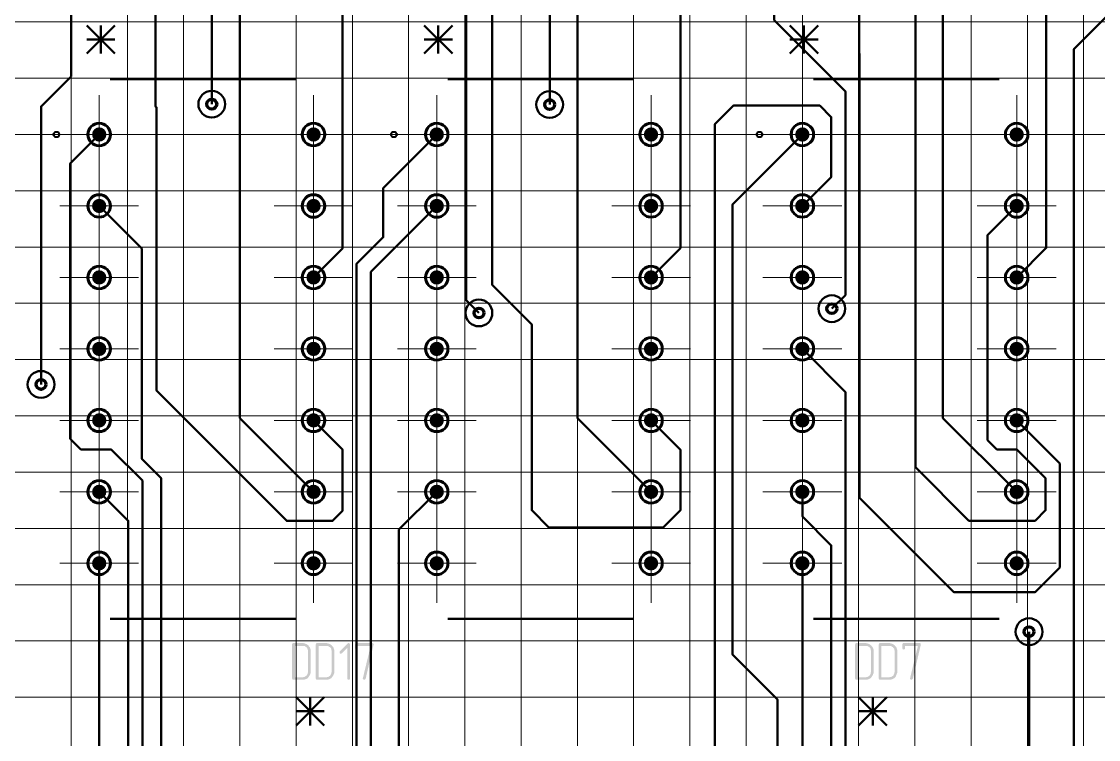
# Model space of a CAD drawing. Extents: x 260 to 1101, y 70 to 664.
# Drawn here: x 367.9 to 444.4, y 455.8 to 506.8 of the extents above; entities that cross this region are included whole.
import ezdxf

# ---------------------------------------------------------------- set-up
doc = ezdxf.new("R2010")
doc.units = 0
doc.header["$MEASUREMENT"] = 0
doc.layers.add('PDF _Геометрия', color=7, linetype='CONTINUOUS')
doc.layers.add('PDF _Сплошная заливка', color=7, linetype='CONTINUOUS')

msp = doc.modelspace()

# ---------------------------------------------------------------- hatches: boundary and pattern name
at = {"layer": 'PDF _Сплошная заливка', "true_color": 0xffffff, "transparency": 33554559}
for points in [[(372.887, 498.786), (372.926, 498.981), (373.036, 499.147), (373.202, 499.257), (373.397, 499.296), (373.397, 498.786)], [(388.122, 498.786), (388.161, 498.981), (388.271, 499.147), (388.436, 499.257), (388.631, 499.296), (388.631, 498.786)], [(396.879, 498.786), (396.917, 498.981), (397.028, 499.147), (397.193, 499.257), (397.388, 499.296), (397.388, 498.786)], [(412.113, 498.786), (412.152, 498.981), (412.262, 499.147), (412.428, 499.257), (412.623, 499.296), (412.623, 498.786)], [(422.869, 498.786), (422.908, 498.981), (423.019, 499.147), (423.184, 499.257), (423.379, 499.296), (423.379, 498.786)], [(438.104, 498.786), (438.143, 498.981), (438.253, 499.147), (438.419, 499.257), (438.614, 499.296), (438.614, 498.786)], [(373.906, 498.786), (373.867, 498.591), (373.757, 498.426), (373.592, 498.315), (373.397, 498.277), (373.397, 498.786)], [(389.141, 498.786), (389.102, 498.591), (388.992, 498.426), (388.826, 498.315), (388.631, 498.277), (388.631, 498.786)], [(397.898, 498.786), (397.859, 498.591), (397.749, 498.426), (397.583, 498.315), (397.388, 498.277), (397.388, 498.786)], [(413.132, 498.786), (413.094, 498.591), (412.983, 498.426), (412.818, 498.315), (412.623, 498.277), (412.623, 498.786)], [(423.889, 498.786), (423.85, 498.591), (423.74, 498.426), (423.574, 498.315), (423.379, 498.277), (423.379, 498.786)], [(439.123, 498.786), (439.084, 498.591), (438.974, 498.426), (438.809, 498.315), (438.614, 498.277), (438.614, 498.786)], [(372.887, 493.706), (372.926, 493.901), (373.036, 494.067), (373.202, 494.177), (373.397, 494.216), (373.397, 493.706)], [(388.122, 493.706), (388.161, 493.901), (388.271, 494.067), (388.436, 494.177), (388.631, 494.216), (388.631, 493.706)], [(396.879, 493.706), (396.917, 493.901), (397.028, 494.067), (397.193, 494.177), (397.388, 494.216), (397.388, 493.706)], [(412.113, 493.706), (412.152, 493.901), (412.262, 494.067), (412.428, 494.177), (412.623, 494.216), (412.623, 493.706)], [(422.869, 493.706), (422.908, 493.901), (423.019, 494.067), (423.184, 494.177), (423.379, 494.216), (423.379, 493.706)], [(438.104, 493.706), (438.143, 493.901), (438.253, 494.067), (438.419, 494.177), (438.614, 494.216), (438.614, 493.706)], [(373.906, 493.706), (373.867, 493.511), (373.757, 493.346), (373.592, 493.235), (373.397, 493.197), (373.397, 493.706)], [(389.141, 493.706), (389.102, 493.511), (388.992, 493.346), (388.826, 493.235), (388.631, 493.197), (388.631, 493.706)], [(397.898, 493.706), (397.859, 493.511), (397.749, 493.346), (397.583, 493.235), (397.388, 493.197), (397.388, 493.706)], [(413.132, 493.706), (413.094, 493.511), (412.983, 493.346), (412.818, 493.235), (412.623, 493.197), (412.623, 493.706)], [(423.889, 493.706), (423.85, 493.511), (423.74, 493.346), (423.574, 493.235), (423.379, 493.197), (423.379, 493.706)], [(439.123, 493.706), (439.084, 493.511), (438.974, 493.346), (438.809, 493.235), (438.614, 493.197), (438.614, 493.706)], [(372.887, 488.626), (372.926, 488.821), (373.036, 488.987), (373.202, 489.097), (373.397, 489.136), (373.397, 488.626)], [(373.906, 488.626), (373.867, 488.431), (373.757, 488.266), (373.592, 488.155), (373.397, 488.117), (373.397, 488.626)], [(388.122, 488.626), (388.161, 488.821), (388.271, 488.987), (388.436, 489.097), (388.631, 489.136), (388.631, 488.626)], [(389.141, 488.626), (389.102, 488.431), (388.992, 488.266), (388.826, 488.155), (388.631, 488.117), (388.631, 488.626)], [(396.879, 488.626), (396.917, 488.821), (397.028, 488.987), (397.193, 489.097), (397.388, 489.136), (397.388, 488.626)], [(397.898, 488.626), (397.859, 488.431), (397.749, 488.266), (397.583, 488.155), (397.388, 488.117), (397.388, 488.626)], [(412.113, 488.626), (412.152, 488.821), (412.262, 488.987), (412.428, 489.097), (412.623, 489.136), (412.623, 488.626)], [(413.132, 488.626), (413.094, 488.431), (412.983, 488.266), (412.818, 488.155), (412.623, 488.117), (412.623, 488.626)], [(422.869, 488.626), (422.908, 488.821), (423.019, 488.987), (423.184, 489.097), (423.379, 489.136), (423.379, 488.626)], [(423.889, 488.626), (423.85, 488.431), (423.74, 488.266), (423.574, 488.155), (423.379, 488.117), (423.379, 488.626)], [(438.104, 488.626), (438.143, 488.821), (438.253, 488.987), (438.419, 489.097), (438.614, 489.136), (438.614, 488.626)], [(439.123, 488.626), (439.084, 488.431), (438.974, 488.266), (438.809, 488.155), (438.614, 488.117), (438.614, 488.626)], [(372.887, 483.546), (372.926, 483.741), (373.036, 483.907), (373.202, 484.017), (373.397, 484.056), (373.397, 483.546)], [(388.122, 483.546), (388.161, 483.741), (388.271, 483.907), (388.436, 484.017), (388.631, 484.056), (388.631, 483.546)], [(396.879, 483.546), (396.917, 483.741), (397.028, 483.907), (397.193, 484.017), (397.388, 484.056), (397.388, 483.546)], [(412.113, 483.546), (412.152, 483.741), (412.262, 483.907), (412.428, 484.017), (412.623, 484.056), (412.623, 483.546)], [(422.869, 483.546), (422.908, 483.741), (423.019, 483.907), (423.184, 484.017), (423.379, 484.056), (423.379, 483.546)], [(438.104, 483.546), (438.143, 483.741), (438.253, 483.907), (438.419, 484.017), (438.614, 484.056), (438.614, 483.546)], [(373.906, 483.546), (373.867, 483.351), (373.757, 483.186), (373.592, 483.075), (373.397, 483.037), (373.397, 483.546)], [(389.141, 483.546), (389.102, 483.351), (388.992, 483.186), (388.826, 483.075), (388.631, 483.037), (388.631, 483.546)], [(397.898, 483.546), (397.859, 483.351), (397.749, 483.186), (397.583, 483.075), (397.388, 483.037), (397.388, 483.546)], [(413.132, 483.546), (413.094, 483.351), (412.983, 483.186), (412.818, 483.075), (412.623, 483.037), (412.623, 483.546)], [(423.889, 483.546), (423.85, 483.351), (423.74, 483.186), (423.574, 483.075), (423.379, 483.037), (423.379, 483.546)], [(439.123, 483.546), (439.084, 483.351), (438.974, 483.186), (438.809, 483.075), (438.614, 483.037), (438.614, 483.546)], [(372.887, 478.466), (372.926, 478.661), (373.036, 478.827), (373.202, 478.937), (373.397, 478.976), (373.397, 478.466)], [(373.906, 478.466), (373.867, 478.271), (373.757, 478.106), (373.592, 477.995), (373.397, 477.957), (373.397, 478.466)], [(388.122, 478.466), (388.161, 478.661), (388.271, 478.827), (388.436, 478.937), (388.631, 478.976), (388.631, 478.466)], [(389.141, 478.466), (389.102, 478.271), (388.992, 478.106), (388.826, 477.995), (388.631, 477.957), (388.631, 478.466)], [(396.879, 478.466), (396.917, 478.661), (397.028, 478.827), (397.193, 478.937), (397.388, 478.976), (397.388, 478.466)], [(397.898, 478.466), (397.859, 478.271), (397.749, 478.106), (397.583, 477.995), (397.388, 477.957), (397.388, 478.466)], [(412.113, 478.466), (412.152, 478.661), (412.262, 478.827), (412.428, 478.937), (412.623, 478.976), (412.623, 478.466)], [(413.132, 478.466), (413.094, 478.271), (412.983, 478.106), (412.818, 477.995), (412.623, 477.957), (412.623, 478.466)], [(422.869, 478.466), (422.908, 478.661), (423.019, 478.827), (423.184, 478.937), (423.379, 478.976), (423.379, 478.466)], [(423.889, 478.466), (423.85, 478.271), (423.74, 478.106), (423.574, 477.995), (423.379, 477.957), (423.379, 478.466)], [(438.104, 478.466), (438.143, 478.661), (438.253, 478.827), (438.419, 478.937), (438.614, 478.976), (438.614, 478.466)], [(439.123, 478.466), (439.084, 478.271), (438.974, 478.106), (438.809, 477.995), (438.614, 477.957), (438.614, 478.466)], [(372.887, 473.386), (372.926, 473.581), (373.036, 473.747), (373.202, 473.857), (373.397, 473.896), (373.397, 473.386)], [(388.122, 473.386), (388.161, 473.581), (388.271, 473.747), (388.436, 473.857), (388.631, 473.896), (388.631, 473.386)], [(396.879, 473.386), (396.917, 473.581), (397.028, 473.747), (397.193, 473.857), (397.388, 473.896), (397.388, 473.386)], [(412.113, 473.386), (412.152, 473.581), (412.262, 473.747), (412.428, 473.857), (412.623, 473.896), (412.623, 473.386)], [(422.869, 473.386), (422.908, 473.581), (423.019, 473.747), (423.184, 473.857), (423.379, 473.896), (423.379, 473.386)], [(438.104, 473.386), (438.143, 473.581), (438.253, 473.747), (438.419, 473.857), (438.614, 473.896), (438.614, 473.386)], [(373.906, 473.386), (373.867, 473.191), (373.757, 473.026), (373.592, 472.915), (373.397, 472.877), (373.397, 473.386)], [(389.141, 473.386), (389.102, 473.191), (388.992, 473.026), (388.826, 472.915), (388.631, 472.877), (388.631, 473.386)], [(397.898, 473.386), (397.859, 473.191), (397.749, 473.026), (397.583, 472.915), (397.388, 472.877), (397.388, 473.386)], [(413.132, 473.386), (413.094, 473.191), (412.983, 473.026), (412.818, 472.915), (412.623, 472.877), (412.623, 473.386)], [(423.889, 473.386), (423.85, 473.191), (423.74, 473.026), (423.574, 472.915), (423.379, 472.877), (423.379, 473.386)], [(439.123, 473.386), (439.084, 473.191), (438.974, 473.026), (438.809, 472.915), (438.614, 472.877), (438.614, 473.386)], [(372.887, 468.306), (372.926, 468.501), (373.036, 468.667), (373.202, 468.777), (373.397, 468.816), (373.397, 468.306)], [(388.122, 468.306), (388.161, 468.501), (388.271, 468.667), (388.436, 468.777), (388.631, 468.816), (388.631, 468.306)], [(396.879, 468.306), (396.917, 468.501), (397.028, 468.667), (397.193, 468.777), (397.388, 468.816), (397.388, 468.306)], [(412.113, 468.306), (412.152, 468.501), (412.262, 468.667), (412.428, 468.777), (412.623, 468.816), (412.623, 468.306)], [(422.869, 468.306), (422.908, 468.501), (423.019, 468.667), (423.184, 468.777), (423.379, 468.816), (423.379, 468.306)], [(438.104, 468.306), (438.143, 468.501), (438.253, 468.667), (438.419, 468.777), (438.614, 468.816), (438.614, 468.306)], [(373.906, 468.306), (373.867, 468.111), (373.757, 467.946), (373.592, 467.835), (373.397, 467.797), (373.397, 468.306)], [(389.141, 468.306), (389.102, 468.111), (388.992, 467.946), (388.826, 467.835), (388.631, 467.797), (388.631, 468.306)], [(397.898, 468.306), (397.859, 468.111), (397.749, 467.946), (397.583, 467.835), (397.388, 467.797), (397.388, 468.306)], [(413.132, 468.306), (413.094, 468.111), (412.983, 467.946), (412.818, 467.835), (412.623, 467.797), (412.623, 468.306)], [(423.889, 468.306), (423.85, 468.111), (423.74, 467.946), (423.574, 467.835), (423.379, 467.797), (423.379, 468.306)], [(439.123, 468.306), (439.084, 468.111), (438.974, 467.946), (438.809, 467.835), (438.614, 467.797), (438.614, 468.306)]]:
    msp.add_hatch(color=7, dxfattribs=at).paths.add_polyline_path(points)
at = {"layer": 'PDF _Сплошная заливка', "transparency": 33554559}
for points in [[(373.397, 498.786), (373.397, 499.296), (373.592, 499.257), (373.757, 499.147), (373.867, 498.981), (373.906, 498.786)], [(388.631, 498.786), (388.631, 499.296), (388.826, 499.257), (388.992, 499.147), (389.102, 498.981), (389.141, 498.786)], [(397.388, 498.786), (397.388, 499.296), (397.583, 499.257), (397.749, 499.147), (397.859, 498.981), (397.898, 498.786)], [(412.623, 498.786), (412.623, 499.296), (412.818, 499.257), (412.983, 499.147), (413.094, 498.981), (413.132, 498.786)], [(423.379, 498.786), (423.379, 499.296), (423.574, 499.257), (423.74, 499.147), (423.85, 498.981), (423.889, 498.786)], [(438.614, 498.786), (438.614, 499.296), (438.809, 499.257), (438.974, 499.147), (439.084, 498.981), (439.123, 498.786)], [(373.397, 498.786), (373.397, 498.277), (373.202, 498.315), (373.036, 498.426), (372.926, 498.591), (372.887, 498.786)], [(388.631, 498.786), (388.631, 498.277), (388.436, 498.315), (388.271, 498.426), (388.161, 498.591), (388.122, 498.786)], [(397.388, 498.786), (397.388, 498.277), (397.193, 498.315), (397.028, 498.426), (396.917, 498.591), (396.879, 498.786)], [(412.623, 498.786), (412.623, 498.277), (412.428, 498.315), (412.262, 498.426), (412.152, 498.591), (412.113, 498.786)], [(423.379, 498.786), (423.379, 498.277), (423.184, 498.315), (423.019, 498.426), (422.908, 498.591), (422.869, 498.786)], [(438.614, 498.786), (438.614, 498.277), (438.419, 498.315), (438.253, 498.426), (438.143, 498.591), (438.104, 498.786)], [(373.397, 493.706), (373.397, 494.216), (373.592, 494.177), (373.757, 494.067), (373.867, 493.901), (373.906, 493.706)], [(388.631, 493.706), (388.631, 494.216), (388.826, 494.177), (388.992, 494.067), (389.102, 493.901), (389.141, 493.706)], [(397.388, 493.706), (397.388, 494.216), (397.583, 494.177), (397.749, 494.067), (397.859, 493.901), (397.898, 493.706)], [(412.623, 493.706), (412.623, 494.216), (412.818, 494.177), (412.983, 494.067), (413.094, 493.901), (413.132, 493.706)], [(423.379, 493.706), (423.379, 494.216), (423.574, 494.177), (423.74, 494.067), (423.85, 493.901), (423.889, 493.706)], [(438.614, 493.706), (438.614, 494.216), (438.809, 494.177), (438.974, 494.067), (439.084, 493.901), (439.123, 493.706)], [(373.397, 493.706), (373.397, 493.197), (373.202, 493.235), (373.036, 493.346), (372.926, 493.511), (372.887, 493.706)], [(388.631, 493.706), (388.631, 493.197), (388.436, 493.235), (388.271, 493.346), (388.161, 493.511), (388.122, 493.706)], [(397.388, 493.706), (397.388, 493.197), (397.193, 493.235), (397.028, 493.346), (396.917, 493.511), (396.879, 493.706)], [(412.623, 493.706), (412.623, 493.197), (412.428, 493.235), (412.262, 493.346), (412.152, 493.511), (412.113, 493.706)], [(423.379, 493.706), (423.379, 493.197), (423.184, 493.235), (423.019, 493.346), (422.908, 493.511), (422.869, 493.706)], [(438.614, 493.706), (438.614, 493.197), (438.419, 493.235), (438.253, 493.346), (438.143, 493.511), (438.104, 493.706)], [(373.397, 488.626), (373.397, 488.117), (373.202, 488.155), (373.036, 488.266), (372.926, 488.431), (372.887, 488.626)], [(373.397, 488.626), (373.397, 489.136), (373.592, 489.097), (373.757, 488.987), (373.867, 488.821), (373.906, 488.626)], [(388.631, 488.626), (388.631, 488.117), (388.436, 488.155), (388.271, 488.266), (388.161, 488.431), (388.122, 488.626)], [(388.631, 488.626), (388.631, 489.136), (388.826, 489.097), (388.992, 488.987), (389.102, 488.821), (389.141, 488.626)], [(397.388, 488.626), (397.388, 488.117), (397.193, 488.155), (397.028, 488.266), (396.917, 488.431), (396.879, 488.626)], [(397.388, 488.626), (397.388, 489.136), (397.583, 489.097), (397.749, 488.987), (397.859, 488.821), (397.898, 488.626)], [(412.623, 488.626), (412.623, 488.117), (412.428, 488.155), (412.262, 488.266), (412.152, 488.431), (412.113, 488.626)], [(412.623, 488.626), (412.623, 489.136), (412.818, 489.097), (412.983, 488.987), (413.094, 488.821), (413.132, 488.626)], [(423.379, 488.626), (423.379, 488.117), (423.184, 488.155), (423.019, 488.266), (422.908, 488.431), (422.869, 488.626)], [(423.379, 488.626), (423.379, 489.136), (423.574, 489.097), (423.74, 488.987), (423.85, 488.821), (423.889, 488.626)], [(438.614, 488.626), (438.614, 488.117), (438.419, 488.155), (438.253, 488.266), (438.143, 488.431), (438.104, 488.626)], [(438.614, 488.626), (438.614, 489.136), (438.809, 489.097), (438.974, 488.987), (439.084, 488.821), (439.123, 488.626)], [(373.397, 483.546), (373.397, 484.056), (373.592, 484.017), (373.757, 483.907), (373.867, 483.741), (373.906, 483.546)], [(388.631, 483.546), (388.631, 484.056), (388.826, 484.017), (388.992, 483.907), (389.102, 483.741), (389.141, 483.546)], [(397.388, 483.546), (397.388, 484.056), (397.583, 484.017), (397.749, 483.907), (397.859, 483.741), (397.898, 483.546)], [(412.623, 483.546), (412.623, 484.056), (412.818, 484.017), (412.983, 483.907), (413.094, 483.741), (413.132, 483.546)], [(423.379, 483.546), (423.379, 484.056), (423.574, 484.017), (423.74, 483.907), (423.85, 483.741), (423.889, 483.546)], [(438.614, 483.546), (438.614, 484.056), (438.809, 484.017), (438.974, 483.907), (439.084, 483.741), (439.123, 483.546)], [(373.397, 483.546), (373.397, 483.037), (373.202, 483.075), (373.036, 483.186), (372.926, 483.351), (372.887, 483.546)], [(388.631, 483.546), (388.631, 483.037), (388.436, 483.075), (388.271, 483.186), (388.161, 483.351), (388.122, 483.546)], [(397.388, 483.546), (397.388, 483.037), (397.193, 483.075), (397.028, 483.186), (396.917, 483.351), (396.879, 483.546)], [(412.623, 483.546), (412.623, 483.037), (412.428, 483.075), (412.262, 483.186), (412.152, 483.351), (412.113, 483.546)], [(423.379, 483.546), (423.379, 483.037), (423.184, 483.075), (423.019, 483.186), (422.908, 483.351), (422.869, 483.546)], [(438.614, 483.546), (438.614, 483.037), (438.419, 483.075), (438.253, 483.186), (438.143, 483.351), (438.104, 483.546)], [(373.397, 478.466), (373.397, 477.957), (373.202, 477.995), (373.036, 478.106), (372.926, 478.271), (372.887, 478.466)], [(373.397, 478.466), (373.397, 478.976), (373.592, 478.937), (373.757, 478.827), (373.867, 478.661), (373.906, 478.466)], [(388.631, 478.466), (388.631, 477.957), (388.436, 477.995), (388.271, 478.106), (388.161, 478.271), (388.122, 478.466)], [(388.631, 478.466), (388.631, 478.976), (388.826, 478.937), (388.992, 478.827), (389.102, 478.661), (389.141, 478.466)], [(397.388, 478.466), (397.388, 477.957), (397.193, 477.995), (397.028, 478.106), (396.917, 478.271), (396.879, 478.466)], [(397.388, 478.466), (397.388, 478.976), (397.583, 478.937), (397.749, 478.827), (397.859, 478.661), (397.898, 478.466)], [(412.623, 478.466), (412.623, 477.957), (412.428, 477.995), (412.262, 478.106), (412.152, 478.271), (412.113, 478.466)], [(412.623, 478.466), (412.623, 478.976), (412.818, 478.937), (412.983, 478.827), (413.094, 478.661), (413.132, 478.466)], [(423.379, 478.466), (423.379, 477.957), (423.184, 477.995), (423.019, 478.106), (422.908, 478.271), (422.869, 478.466)], [(423.379, 478.466), (423.379, 478.976), (423.574, 478.937), (423.74, 478.827), (423.85, 478.661), (423.889, 478.466)], [(438.614, 478.466), (438.614, 477.957), (438.419, 477.995), (438.253, 478.106), (438.143, 478.271), (438.104, 478.466)], [(438.614, 478.466), (438.614, 478.976), (438.809, 478.937), (438.974, 478.827), (439.084, 478.661), (439.123, 478.466)], [(373.397, 473.386), (373.397, 473.896), (373.592, 473.857), (373.757, 473.747), (373.867, 473.581), (373.906, 473.386)], [(388.631, 473.386), (388.631, 473.896), (388.826, 473.857), (388.992, 473.747), (389.102, 473.581), (389.141, 473.386)], [(397.388, 473.386), (397.388, 473.896), (397.583, 473.857), (397.749, 473.747), (397.859, 473.581), (397.898, 473.386)], [(412.623, 473.386), (412.623, 473.896), (412.818, 473.857), (412.983, 473.747), (413.094, 473.581), (413.132, 473.386)], [(423.379, 473.386), (423.379, 473.896), (423.574, 473.857), (423.74, 473.747), (423.85, 473.581), (423.889, 473.386)], [(438.614, 473.386), (438.614, 473.896), (438.809, 473.857), (438.974, 473.747), (439.084, 473.581), (439.123, 473.386)], [(373.397, 473.386), (373.397, 472.877), (373.202, 472.915), (373.036, 473.026), (372.926, 473.191), (372.887, 473.386)], [(388.631, 473.386), (388.631, 472.877), (388.436, 472.915), (388.271, 473.026), (388.161, 473.191), (388.122, 473.386)], [(397.388, 473.386), (397.388, 472.877), (397.193, 472.915), (397.028, 473.026), (396.917, 473.191), (396.879, 473.386)], [(412.623, 473.386), (412.623, 472.877), (412.428, 472.915), (412.262, 473.026), (412.152, 473.191), (412.113, 473.386)], [(423.379, 473.386), (423.379, 472.877), (423.184, 472.915), (423.019, 473.026), (422.908, 473.191), (422.869, 473.386)], [(438.614, 473.386), (438.614, 472.877), (438.419, 472.915), (438.253, 473.026), (438.143, 473.191), (438.104, 473.386)], [(373.397, 468.306), (373.397, 468.816), (373.592, 468.777), (373.757, 468.667), (373.867, 468.501), (373.906, 468.306)], [(388.631, 468.306), (388.631, 468.816), (388.826, 468.777), (388.992, 468.667), (389.102, 468.501), (389.141, 468.306)], [(397.388, 468.306), (397.388, 468.816), (397.583, 468.777), (397.749, 468.667), (397.859, 468.501), (397.898, 468.306)], [(412.623, 468.306), (412.623, 468.816), (412.818, 468.777), (412.983, 468.667), (413.094, 468.501), (413.132, 468.306)], [(423.379, 468.306), (423.379, 468.816), (423.574, 468.777), (423.74, 468.667), (423.85, 468.501), (423.889, 468.306)], [(438.614, 468.306), (438.614, 468.816), (438.809, 468.777), (438.974, 468.667), (439.084, 468.501), (439.123, 468.306)], [(373.397, 468.306), (373.397, 467.797), (373.202, 467.835), (373.036, 467.946), (372.926, 468.111), (372.887, 468.306)], [(388.631, 468.306), (388.631, 467.797), (388.436, 467.835), (388.271, 467.946), (388.161, 468.111), (388.122, 468.306)], [(397.388, 468.306), (397.388, 467.797), (397.193, 467.835), (397.028, 467.946), (396.917, 468.111), (396.879, 468.306)], [(412.623, 468.306), (412.623, 467.797), (412.428, 467.835), (412.262, 467.946), (412.152, 468.111), (412.113, 468.306)], [(423.379, 468.306), (423.379, 467.797), (423.184, 467.835), (423.019, 467.946), (422.908, 468.111), (422.869, 468.306)], [(438.614, 468.306), (438.614, 467.797), (438.419, 467.835), (438.253, 467.946), (438.143, 468.111), (438.104, 468.306)], [(391.144, 462.643), (391.169, 462.617), (391.195, 462.617), (391.195, 462.617), (391.195, 462.592), (391.22, 462.566), (391.22, 462.541), (391.22, 460.128), (391.22, 460.103), (391.22, 460.103), (391.195, 460.077), (391.195, 460.052), (391.195, 460.052), (391.169, 460.026), (391.144, 460.026), (391.119, 460.026), (391.119, 460.026), (391.119, 460.026), (391.093, 460.026), (391.068, 460.052), (391.042, 460.052), (391.042, 460.077), (391.042, 460.077), (391.042, 460.128), (391.042, 462.312), (390.636, 461.906), (390.636, 461.906), (390.611, 461.906), (390.585, 461.881), (390.56, 461.881), (390.56, 461.881), (390.535, 461.881), (390.509, 461.906), (390.509, 461.906), (390.484, 461.931), (390.484, 461.931), (390.484, 461.957), (390.484, 461.982), (390.484, 461.982), (390.484, 462.008), (390.484, 462.008), (390.509, 462.058), (391.068, 462.617), (391.068, 462.617), (391.068, 462.617), (391.093, 462.643), (391.119, 462.643), (391.119, 462.643)], [(392.82, 462.643), (392.845, 462.617), (392.871, 462.617), (392.871, 462.617), (392.871, 462.592), (392.896, 462.566), (392.896, 462.541), (392.896, 462.516), (392.337, 460.103), (392.337, 460.103), (392.312, 460.077), (392.312, 460.077), (392.287, 460.052), (392.236, 460.026), (392.236, 460.026), (392.21, 460.026), (392.21, 460.026), (392.16, 460.052), (392.16, 460.052), (392.16, 460.077), (392.134, 460.077), (392.134, 460.128), (392.134, 460.128), (392.693, 462.439), (391.779, 462.439), (391.779, 462.262), (391.779, 462.262), (391.779, 462.236), (391.753, 462.211), (391.753, 462.185), (391.753, 462.185), (391.728, 462.185), (391.703, 462.185), (391.677, 462.16), (391.677, 462.16), (391.677, 462.185), (391.652, 462.185), (391.601, 462.185), (391.601, 462.185), (391.601, 462.211), (391.601, 462.236), (391.576, 462.262), (391.576, 462.541), (391.576, 462.541), (391.576, 462.541), (391.601, 462.566), (391.601, 462.592), (391.601, 462.617), (391.626, 462.617), (391.652, 462.643), (391.677, 462.643), (392.794, 462.643)], [(431.719, 462.643), (431.744, 462.617), (431.77, 462.617), (431.77, 462.617), (431.795, 462.592), (431.795, 462.566), (431.795, 462.541), (431.795, 462.516), (431.236, 460.103), (431.236, 460.103), (431.211, 460.077), (431.211, 460.077), (431.186, 460.052), (431.135, 460.026), (431.135, 460.026), (431.11, 460.026), (431.11, 460.026), (431.084, 460.052), (431.059, 460.052), (431.059, 460.077), (431.033, 460.077), (431.033, 460.128), (431.033, 460.128), (431.592, 462.439), (430.678, 462.439), (430.678, 462.262), (430.678, 462.262), (430.678, 462.236), (430.652, 462.211), (430.652, 462.185), (430.652, 462.185), (430.627, 462.185), (430.602, 462.185), (430.576, 462.16), (430.576, 462.16), (430.576, 462.185), (430.551, 462.185), (430.5, 462.185), (430.5, 462.185), (430.5, 462.211), (430.5, 462.236), (430.475, 462.262), (430.475, 462.541), (430.475, 462.541), (430.475, 462.541), (430.5, 462.566), (430.5, 462.592), (430.5, 462.617), (430.526, 462.617), (430.551, 462.643), (430.576, 462.643), (431.694, 462.643)]]:
    msp.add_hatch(color=256, dxfattribs=at).paths.add_polyline_path(points)
h = msp.add_hatch(color=256, dxfattribs=at)
h.paths.add_polyline_path([(387.868, 462.439), (387.31, 462.439), (387.31, 460.204), (387.894, 460.204), (387.919, 460.23), (387.945, 460.23), (387.995, 460.23), (388.021, 460.255), (388.072, 460.28), (388.122, 460.306), (388.122, 460.331), (388.148, 460.331), (388.148, 460.357), (388.173, 460.382), (388.199, 460.433), (388.224, 460.484), (388.224, 460.534), (388.249, 460.585), (388.249, 462.084), (388.249, 462.084), (388.249, 462.109), (388.224, 462.135), (388.224, 462.16), (388.199, 462.211), (388.199, 462.262), (388.173, 462.287), (388.122, 462.338), (388.122, 462.338), (388.097, 462.363), (388.072, 462.363), (388.046, 462.389), (388.021, 462.414), (387.97, 462.439), (387.919, 462.439)], flags=0)
h.paths.add_polyline_path([(387.894, 462.643), (387.945, 462.617), (387.995, 462.617), (388.046, 462.592), (388.122, 462.566), (388.199, 462.516), (388.224, 462.49), (388.249, 462.465), (388.249, 462.465), (388.275, 462.465), (388.275, 462.439), (388.3, 462.414), (388.351, 462.363), (388.376, 462.312), (388.402, 462.236), (388.427, 462.16), (388.427, 462.109), (388.427, 462.084), (388.427, 460.585), (388.427, 460.585), (388.427, 460.56), (388.427, 460.56), (388.427, 460.534), (388.427, 460.509), (388.402, 460.458), (388.376, 460.382), (388.351, 460.331), (388.3, 460.255), (388.275, 460.23), (388.249, 460.179), (388.249, 460.179), (388.224, 460.153), (388.199, 460.128), (388.148, 460.103), (388.097, 460.077), (388.021, 460.052), (387.945, 460.026), (387.894, 460.026), (387.868, 460.026), (387.183, 460.026), (387.183, 460.026), (387.158, 460.026), (387.132, 460.052), (387.132, 460.077), (387.107, 460.103), (387.107, 460.128), (387.107, 462.541), (387.107, 462.541), (387.107, 462.541), (387.107, 462.566), (387.132, 462.592), (387.132, 462.617), (387.158, 462.617), (387.183, 462.643), (387.208, 462.643)], flags=0)
h = msp.add_hatch(color=256, dxfattribs=at)
h.paths.add_polyline_path([(389.544, 462.439), (388.986, 462.439), (388.986, 460.204), (389.57, 460.204), (389.595, 460.23), (389.621, 460.23), (389.671, 460.23), (389.722, 460.255), (389.747, 460.28), (389.798, 460.306), (389.798, 460.331), (389.824, 460.331), (389.824, 460.357), (389.849, 460.382), (389.874, 460.433), (389.9, 460.484), (389.9, 460.534), (389.925, 460.585), (389.925, 462.084), (389.925, 462.084), (389.925, 462.109), (389.9, 462.135), (389.9, 462.16), (389.9, 462.211), (389.874, 462.262), (389.849, 462.287), (389.798, 462.338), (389.798, 462.338), (389.773, 462.363), (389.747, 462.363), (389.722, 462.389), (389.697, 462.414), (389.646, 462.439), (389.595, 462.439)], flags=0)
h.paths.add_polyline_path([(389.57, 462.643), (389.621, 462.617), (389.671, 462.617), (389.722, 462.592), (389.798, 462.566), (389.874, 462.516), (389.9, 462.49), (389.925, 462.465), (389.925, 462.465), (389.951, 462.465), (389.951, 462.439), (389.976, 462.414), (390.027, 462.363), (390.052, 462.312), (390.077, 462.236), (390.103, 462.16), (390.103, 462.109), (390.103, 462.084), (390.103, 460.585), (390.103, 460.585), (390.103, 460.56), (390.103, 460.56), (390.103, 460.534), (390.103, 460.509), (390.077, 460.458), (390.052, 460.382), (390.027, 460.331), (389.976, 460.255), (389.951, 460.23), (389.925, 460.179), (389.925, 460.179), (389.9, 460.153), (389.874, 460.128), (389.824, 460.103), (389.773, 460.077), (389.697, 460.052), (389.621, 460.026), (389.57, 460.026), (389.544, 460.026), (388.859, 460.026), (388.859, 460.026), (388.833, 460.026), (388.833, 460.052), (388.808, 460.077), (388.808, 460.103), (388.783, 460.128), (388.783, 462.541), (388.783, 462.541), (388.783, 462.541), (388.808, 462.566), (388.808, 462.592), (388.808, 462.617), (388.833, 462.617), (388.859, 462.643), (388.884, 462.643)], flags=0)
h = msp.add_hatch(color=256, dxfattribs=at)
h.paths.add_polyline_path([(427.885, 462.439), (427.326, 462.439), (427.326, 460.204), (427.91, 460.204), (427.936, 460.23), (427.961, 460.23), (428.012, 460.23), (428.063, 460.255), (428.088, 460.28), (428.139, 460.306), (428.139, 460.331), (428.164, 460.331), (428.164, 460.357), (428.19, 460.382), (428.215, 460.433), (428.24, 460.484), (428.24, 460.534), (428.266, 460.585), (428.266, 462.084), (428.266, 462.084), (428.266, 462.109), (428.24, 462.135), (428.24, 462.16), (428.24, 462.211), (428.215, 462.262), (428.19, 462.287), (428.139, 462.338), (428.139, 462.338), (428.113, 462.363), (428.088, 462.363), (428.063, 462.389), (428.037, 462.414), (427.986, 462.439), (427.936, 462.439)], flags=0)
h.paths.add_polyline_path([(427.91, 462.643), (427.961, 462.617), (428.012, 462.617), (428.063, 462.592), (428.139, 462.566), (428.215, 462.516), (428.24, 462.49), (428.266, 462.465), (428.266, 462.465), (428.291, 462.465), (428.291, 462.439), (428.317, 462.414), (428.367, 462.363), (428.393, 462.312), (428.418, 462.236), (428.443, 462.16), (428.443, 462.109), (428.443, 462.084), (428.443, 460.585), (428.443, 460.585), (428.443, 460.56), (428.443, 460.56), (428.443, 460.534), (428.443, 460.509), (428.418, 460.458), (428.393, 460.382), (428.367, 460.331), (428.317, 460.255), (428.291, 460.23), (428.266, 460.179), (428.266, 460.179), (428.24, 460.153), (428.215, 460.128), (428.164, 460.103), (428.113, 460.077), (428.037, 460.052), (427.961, 460.026), (427.91, 460.026), (427.885, 460.026), (427.199, 460.026), (427.199, 460.026), (427.174, 460.026), (427.174, 460.052), (427.149, 460.077), (427.149, 460.103), (427.123, 460.128), (427.123, 462.541), (427.123, 462.541), (427.123, 462.541), (427.149, 462.566), (427.149, 462.592), (427.149, 462.617), (427.174, 462.617), (427.199, 462.643), (427.225, 462.643)], flags=0)
h = msp.add_hatch(color=256, dxfattribs=at)
h.paths.add_polyline_path([(429.561, 462.439), (429.002, 462.439), (429.002, 460.204), (429.586, 460.204), (429.611, 460.23), (429.637, 460.23), (429.688, 460.23), (429.738, 460.255), (429.764, 460.28), (429.815, 460.306), (429.815, 460.331), (429.84, 460.331), (429.865, 460.357), (429.865, 460.382), (429.891, 460.433), (429.916, 460.484), (429.916, 460.534), (429.942, 460.585), (429.942, 462.084), (429.942, 462.084), (429.942, 462.109), (429.916, 462.135), (429.916, 462.16), (429.916, 462.211), (429.891, 462.262), (429.865, 462.287), (429.815, 462.338), (429.815, 462.338), (429.815, 462.363), (429.764, 462.363), (429.738, 462.389), (429.713, 462.414), (429.662, 462.439), (429.611, 462.439)], flags=0)
h.paths.add_polyline_path([(429.586, 462.643), (429.637, 462.617), (429.688, 462.617), (429.738, 462.592), (429.815, 462.566), (429.891, 462.516), (429.916, 462.49), (429.942, 462.465), (429.942, 462.465), (429.967, 462.465), (429.967, 462.439), (429.992, 462.414), (430.043, 462.363), (430.069, 462.312), (430.094, 462.236), (430.119, 462.16), (430.119, 462.109), (430.119, 462.084), (430.119, 460.585), (430.119, 460.585), (430.119, 460.56), (430.119, 460.56), (430.119, 460.534), (430.119, 460.509), (430.094, 460.458), (430.069, 460.382), (430.043, 460.331), (430.018, 460.255), (429.992, 460.23), (429.942, 460.179), (429.942, 460.179), (429.916, 460.153), (429.891, 460.128), (429.84, 460.103), (429.789, 460.077), (429.713, 460.052), (429.637, 460.026), (429.586, 460.026), (429.561, 460.026), (428.875, 460.026), (428.875, 460.026), (428.85, 460.026), (428.85, 460.052), (428.824, 460.077), (428.824, 460.103), (428.799, 460.128), (428.799, 462.541), (428.799, 462.541), (428.799, 462.541), (428.824, 462.566), (428.824, 462.592), (428.824, 462.617), (428.85, 462.617), (428.875, 462.643), (428.901, 462.643)], flags=0)

# ---------------------------------------------------------------- linework, layer by layer
at = {"layer": 'PDF _Геометрия', "lineweight": 18}
for points in [[(371.397, 381.546), (371.397, 382.786), (371.397, 592.786)], [(375.396, 380.306), (375.396, 382.786), (375.396, 592.786)], [(379.394, 381.546), (379.394, 382.786), (379.394, 592.786)], [(383.393, 380.306), (383.393, 382.786), (383.393, 592.786)], [(387.392, 381.546), (387.392, 382.786), (387.392, 592.786)], [(391.39, 380.306), (391.39, 382.786), (391.39, 592.786)], [(395.389, 381.546), (395.389, 382.786), (395.389, 592.786)], [(399.387, 380.306), (399.387, 382.786), (399.387, 592.786)], [(403.386, 381.546), (403.386, 382.786), (403.386, 592.786)], [(407.385, 380.306), (407.385, 382.786), (407.385, 592.786)], [(411.383, 381.546), (411.383, 382.786), (411.383, 592.786)], [(415.382, 380.306), (415.382, 382.786), (415.382, 592.786)], [(419.38, 381.546), (419.38, 382.786), (419.38, 592.786)], [(423.379, 380.306), (423.379, 382.786), (423.379, 592.786)], [(427.378, 381.546), (427.378, 382.786), (427.378, 592.786)], [(431.376, 380.306), (431.376, 382.786), (431.376, 592.786)], [(435.375, 381.546), (435.375, 382.786), (435.375, 592.786)], [(439.373, 380.306), (439.373, 382.786), (439.373, 592.786)], [(443.372, 381.546), (443.372, 382.786), (443.372, 592.786)], [(326.173, 506.786), (327.413, 506.786), (647.301, 506.786)], [(324.934, 502.786), (327.413, 502.786), (647.301, 502.786)], [(373.397, 495.986), (373.397, 501.586)], [(388.631, 495.986), (388.631, 501.586)], [(397.388, 495.986), (397.388, 501.586)], [(412.623, 495.986), (412.623, 501.586)], [(423.379, 495.986), (423.379, 501.586)], [(438.614, 495.986), (438.614, 501.586)], [(373.397, 496.286), (373.397, 501.286)], [(388.631, 496.286), (388.631, 501.286)], [(397.388, 496.286), (397.388, 501.286)], [(412.623, 496.286), (412.623, 501.286)], [(423.379, 496.286), (423.379, 501.286)], [(438.614, 496.286), (438.614, 501.286)], [(326.173, 498.786), (327.413, 498.786), (647.301, 498.786)], [(370.597, 498.786), (376.195, 498.786)], [(370.897, 498.786), (375.896, 498.786)], [(385.832, 498.786), (391.43, 498.786)], [(386.132, 498.786), (391.13, 498.786)], [(394.589, 498.786), (400.187, 498.786)], [(394.889, 498.786), (399.887, 498.786)], [(409.824, 498.786), (415.422, 498.786)], [(410.124, 498.786), (415.122, 498.786)], [(420.58, 498.786), (426.178, 498.786)], [(420.88, 498.786), (425.878, 498.786)], [(435.815, 498.786), (441.413, 498.786)], [(436.115, 498.786), (441.113, 498.786)], [(373.397, 490.906), (373.397, 496.506)], [(373.397, 491.206), (373.397, 496.206)], [(388.631, 490.906), (388.631, 496.506)], [(388.631, 491.206), (388.631, 496.206)], [(397.388, 490.906), (397.388, 496.506)], [(397.388, 491.206), (397.388, 496.206)], [(412.623, 490.906), (412.623, 496.506)], [(412.623, 491.206), (412.623, 496.206)], [(423.379, 490.906), (423.379, 496.506)], [(423.379, 491.206), (423.379, 496.206)], [(438.614, 490.906), (438.614, 496.506)], [(438.614, 491.206), (438.614, 496.206)], [(324.934, 494.786), (327.413, 494.786), (647.301, 494.786)], [(370.597, 493.706), (376.195, 493.706)], [(370.897, 493.706), (375.896, 493.706)], [(385.832, 493.706), (391.43, 493.706)], [(386.132, 493.706), (391.13, 493.706)], [(394.589, 493.706), (400.187, 493.706)], [(394.889, 493.706), (399.887, 493.706)], [(409.824, 493.706), (415.422, 493.706)], [(410.124, 493.706), (415.122, 493.706)], [(420.58, 493.706), (426.178, 493.706)], [(420.88, 493.706), (425.878, 493.706)], [(435.815, 493.706), (441.413, 493.706)], [(436.115, 493.706), (441.113, 493.706)], [(326.173, 490.786), (327.413, 490.786), (647.301, 490.786)], [(373.397, 485.826), (373.397, 491.426)], [(373.397, 486.126), (373.397, 491.126)], [(388.631, 485.826), (388.631, 491.426)], [(388.631, 486.126), (388.631, 491.126)], [(397.388, 485.826), (397.388, 491.426)], [(397.388, 486.126), (397.388, 491.126)], [(412.623, 485.826), (412.623, 491.426)], [(412.623, 486.126), (412.623, 491.126)], [(423.379, 485.826), (423.379, 491.426)], [(423.379, 486.126), (423.379, 491.126)], [(438.614, 485.826), (438.614, 491.426)], [(438.614, 486.126), (438.614, 491.126)], [(370.597, 488.626), (376.195, 488.626)], [(370.897, 488.626), (375.896, 488.626)], [(385.832, 488.626), (391.43, 488.626)], [(386.132, 488.626), (391.13, 488.626)], [(394.589, 488.626), (400.187, 488.626)], [(394.889, 488.626), (399.887, 488.626)], [(409.824, 488.626), (415.422, 488.626)], [(410.124, 488.626), (415.122, 488.626)], [(420.58, 488.626), (426.178, 488.626)], [(420.88, 488.626), (425.878, 488.626)], [(435.815, 488.626), (441.413, 488.626)], [(436.115, 488.626), (441.113, 488.626)], [(324.934, 486.786), (327.413, 486.786), (647.301, 486.786)], [(373.397, 480.746), (373.397, 486.346)], [(388.631, 480.746), (388.631, 486.346)], [(397.388, 480.746), (397.388, 486.346)], [(412.623, 480.746), (412.623, 486.346)], [(423.379, 480.746), (423.379, 486.346)], [(438.614, 480.746), (438.614, 486.346)], [(373.397, 481.046), (373.397, 486.046)], [(388.631, 481.046), (388.631, 486.046)], [(397.388, 481.046), (397.388, 486.046)], [(412.623, 481.046), (412.623, 486.046)], [(423.379, 481.046), (423.379, 486.046)], [(438.614, 481.046), (438.614, 486.046)], [(370.597, 483.546), (376.195, 483.546)], [(370.897, 483.546), (375.896, 483.546)], [(385.832, 483.546), (391.43, 483.546)], [(386.132, 483.546), (391.13, 483.546)], [(394.589, 483.546), (400.187, 483.546)], [(394.889, 483.546), (399.887, 483.546)], [(409.824, 483.546), (415.422, 483.546)], [(410.124, 483.546), (415.122, 483.546)], [(420.58, 483.546), (426.178, 483.546)], [(420.88, 483.546), (425.878, 483.546)], [(435.815, 483.546), (441.413, 483.546)], [(436.115, 483.546), (441.113, 483.546)], [(326.173, 482.786), (327.413, 482.786), (647.301, 482.786)], [(373.397, 475.666), (373.397, 481.266)], [(373.397, 475.966), (373.397, 480.966)], [(388.631, 475.666), (388.631, 481.266)], [(388.631, 475.966), (388.631, 480.966)], [(397.388, 475.666), (397.388, 481.266)], [(397.388, 475.966), (397.388, 480.966)], [(412.623, 475.666), (412.623, 481.266)], [(412.623, 475.966), (412.623, 480.966)], [(423.379, 475.666), (423.379, 481.266)], [(423.379, 475.966), (423.379, 480.966)], [(438.614, 475.666), (438.614, 481.266)], [(438.614, 475.966), (438.614, 480.966)], [(324.934, 478.786), (327.413, 478.786), (647.301, 478.786)], [(370.597, 478.466), (376.195, 478.466)], [(370.897, 478.466), (375.896, 478.466)], [(385.832, 478.466), (391.43, 478.466)], [(386.132, 478.466), (391.13, 478.466)], [(394.589, 478.466), (400.187, 478.466)], [(394.889, 478.466), (399.887, 478.466)], [(409.824, 478.466), (415.422, 478.466)], [(410.124, 478.466), (415.122, 478.466)], [(420.58, 478.466), (426.178, 478.466)], [(420.88, 478.466), (425.878, 478.466)], [(435.815, 478.466), (441.413, 478.466)], [(436.115, 478.466), (441.113, 478.466)], [(373.397, 470.586), (373.397, 476.186)], [(388.631, 470.586), (388.631, 476.186)], [(397.388, 470.586), (397.388, 476.186)], [(412.623, 470.586), (412.623, 476.186)], [(423.379, 470.586), (423.379, 476.186)], [(438.614, 470.586), (438.614, 476.186)], [(373.397, 470.886), (373.397, 475.886)], [(388.631, 470.886), (388.631, 475.886)], [(397.388, 470.886), (397.388, 475.886)], [(412.623, 470.886), (412.623, 475.886)], [(423.379, 470.886), (423.379, 475.886)], [(438.614, 470.886), (438.614, 475.886)], [(326.173, 474.786), (327.413, 474.786), (647.301, 474.786)], [(370.597, 473.386), (376.195, 473.386)], [(370.897, 473.386), (375.896, 473.386)], [(385.832, 473.386), (391.43, 473.386)], [(386.132, 473.386), (391.13, 473.386)], [(394.589, 473.386), (400.187, 473.386)], [(394.889, 473.386), (399.887, 473.386)], [(409.824, 473.386), (415.422, 473.386)], [(410.124, 473.386), (415.122, 473.386)], [(420.58, 473.386), (426.178, 473.386)], [(420.88, 473.386), (425.878, 473.386)], [(435.815, 473.386), (441.413, 473.386)], [(436.115, 473.386), (441.113, 473.386)], [(373.397, 465.506), (373.397, 471.106)], [(373.397, 465.806), (373.397, 470.806)], [(388.631, 465.506), (388.631, 471.106)], [(388.631, 465.806), (388.631, 470.806)], [(397.388, 465.506), (397.388, 471.106)], [(397.388, 465.806), (397.388, 470.806)], [(412.623, 465.506), (412.623, 471.106)], [(412.623, 465.806), (412.623, 470.806)], [(423.379, 465.506), (423.379, 471.106)], [(423.379, 465.806), (423.379, 470.806)], [(438.614, 465.506), (438.614, 471.106)], [(438.614, 465.806), (438.614, 470.806)], [(324.934, 470.786), (327.413, 470.786), (647.301, 470.786)], [(370.597, 468.306), (376.195, 468.306)], [(370.897, 468.306), (375.896, 468.306)], [(385.832, 468.306), (391.43, 468.306)], [(386.132, 468.306), (391.13, 468.306)], [(394.589, 468.306), (400.187, 468.306)], [(394.889, 468.306), (399.887, 468.306)], [(409.824, 468.306), (415.422, 468.306)], [(410.124, 468.306), (415.122, 468.306)], [(420.58, 468.306), (426.178, 468.306)], [(420.88, 468.306), (425.878, 468.306)], [(435.815, 468.306), (441.413, 468.306)], [(436.115, 468.306), (441.113, 468.306)], [(326.173, 466.786), (327.413, 466.786), (647.301, 466.786)], [(324.934, 462.786), (327.413, 462.786), (647.301, 462.786)], [(326.173, 458.786), (327.413, 458.786), (647.301, 458.786)]]:
    msp.add_lwpolyline(points, dxfattribs=at)
at = {"layer": 'PDF _Геометрия', "lineweight": 50}
for points in [[(381.397, 500.944), (381.397, 524.784), (382.006, 525.394), (383.393, 525.394)], [(388.631, 488.626), (390.69, 490.686), (390.69, 525.394), (389.391, 525.394)], [(405.417, 500.915), (405.417, 525.089), (405.721, 525.394), (407.385, 525.394)], [(412.623, 488.626), (414.71, 490.714), (414.71, 513.383), (413.382, 514.71), (413.382, 525.394)], [(433.376, 525.394), (432.128, 525.394), (431.417, 524.683), (431.417, 475.13), (435.218, 471.328), (439.917, 471.328), (440.671, 472.082), (440.671, 474.357), (438.628, 476.4), (437.206, 476.4), (436.546, 477.061), (436.546, 491.638), (438.614, 493.706)], [(438.614, 488.626), (440.71, 490.724), (440.71, 516.177), (439.374, 517.514), (439.374, 525.394)], [(429.377, 438.626), (442.686, 451.94), (442.686, 504.86), (453.369, 515.546), (453.369, 518.629), (456.046, 521.308), (493.321, 521.308), (496.977, 517.65), (496.977, 473.098), (509.444, 460.626), (511.348, 460.626)], [(369.26, 481.023), (369.26, 500.78), (371.397, 502.918), (371.397, 513.394)], [(377.395, 513.394), (377.395, 500.785), (377.471, 500.71), (377.471, 480.585), (386.732, 471.32), (389.979, 471.32), (390.688, 472.03), (390.688, 476.408), (388.631, 478.466)], [(388.631, 473.386), (383.393, 478.626), (383.393, 513.394)], [(400.389, 486.103), (399.475, 487.018), (399.475, 508.404), (396.174, 511.706), (396.174, 513.394), (395.389, 513.394)], [(401.387, 513.394), (401.326, 513.394), (401.326, 488.105), (404.147, 485.283), (404.147, 472.082), (405.366, 470.863), (413.491, 470.863), (414.71, 472.082), (414.71, 476.379), (412.623, 478.466)], [(412.623, 473.386), (407.385, 478.626), (407.385, 513.394)], [(425.476, 486.408), (426.444, 487.377), (426.444, 501.852), (421.38, 506.918), (421.38, 513.394)], [(438.614, 478.466), (441.679, 475.4), (441.679, 468.01), (439.917, 466.248), (434.151, 466.248), (427.452, 472.95), (427.452, 502.786), (427.378, 513.394)], [(438.614, 473.386), (433.376, 478.626), (433.376, 513.394)], [(372.509, 504.546), (374.508, 506.546)], [(374.508, 504.546), (372.509, 506.546)], [(373.509, 504.546), (373.509, 506.546)], [(396.5, 504.546), (398.5, 506.546)], [(398.5, 504.546), (396.5, 506.546)], [(397.5, 504.546), (397.5, 506.546)], [(422.491, 504.546), (424.491, 506.546)], [(424.491, 504.546), (422.491, 506.546)], [(423.491, 504.546), (423.491, 506.546)], [(372.509, 505.546), (374.508, 505.546)], [(396.5, 505.546), (398.5, 505.546)], [(422.491, 505.546), (424.491, 505.546)], [(374.179, 502.723), (387.383, 502.723)], [(398.171, 502.723), (411.374, 502.723)], [(424.162, 502.723), (437.365, 502.723)], [(419.38, 423.386), (419.38, 425.17), (421.588, 427.378), (421.588, 435.077), (420.55, 436.116), (418.569, 436.116), (417.147, 437.538), (417.147, 499.514), (418.477, 500.844), (424.615, 500.844), (425.436, 500.022), (425.436, 495.764), (423.379, 493.706)], [(379.394, 413.226), (376.179, 416.442), (376.179, 436.48), (376.462, 436.762), (376.462, 474.182), (374.236, 476.408), (372.093, 476.408), (371.339, 477.162), (371.339, 496.728), (373.397, 498.786)], [(389.391, 423.386), (391.696, 425.692), (391.696, 489.599), (393.584, 491.488), (393.584, 494.981), (397.388, 498.786)], [(419.38, 413.226), (422.595, 416.442), (422.595, 436.762), (421.616, 437.742), (421.616, 458.62), (418.415, 461.823), (418.415, 493.82), (423.379, 498.786)], [(379.394, 423.386), (377.187, 425.594), (377.187, 434.648), (378.299, 435.76), (380.025, 435.76), (381.602, 437.337), (381.602, 449.73), (377.791, 453.542), (377.791, 474.368), (376.425, 475.735), (376.425, 490.677), (373.397, 493.706)], [(389.391, 413.226), (392.704, 416.54), (392.704, 489.02), (397.388, 493.706)], [(429.377, 423.386), (426.444, 426.32), (426.444, 480.48), (423.379, 483.546)], [(379.394, 433.546), (381.65, 431.289), (381.65, 412.138), (380.482, 410.97), (376.622, 410.97), (375.172, 412.421), (375.172, 437.488), (375.454, 437.77), (375.454, 471.328), (373.397, 473.386)], [(389.391, 403.066), (394.701, 408.379), (394.701, 470.699), (397.388, 473.386)], [(419.38, 433.546), (417.147, 431.312), (417.147, 401.978), (418.62, 400.505), (423.343, 400.505), (425.436, 402.599), (425.436, 469.581), (423.379, 471.64), (423.379, 473.386)], [(379.394, 403.066), (373.397, 409.066), (373.397, 468.306)], [(419.38, 403.066), (423.603, 407.29), (423.603, 437.546), (423.379, 437.77), (423.379, 468.306)], [(374.179, 464.369), (387.383, 464.369)], [(398.171, 464.369), (411.374, 464.369)], [(424.162, 464.369), (437.365, 464.369)], [(429.377, 443.706), (439.491, 453.824), (439.491, 463.446)], [(389.391, 456.786), (387.392, 458.786)], [(387.392, 456.786), (389.391, 458.786)], [(388.391, 456.786), (388.391, 458.786)], [(429.377, 456.786), (427.378, 458.786)], [(427.378, 456.786), (429.377, 458.786)], [(428.377, 456.786), (428.377, 458.786)], [(387.392, 457.786), (389.391, 457.786)], [(427.378, 457.786), (429.377, 457.786)]]:
    msp.add_lwpolyline(points, dxfattribs=at)
for centre in [(381.396, 500.944), (405.416, 500.915), (400.389, 486.103), (425.475, 486.408), (369.259, 481.023), (439.491, 463.446)]:
    msp.add_circle(centre, 0.95, dxfattribs=at)
at = {"layer": 'PDF _Геометрия', "color": 7, "lineweight": 70, "true_color": 0xffffff}
for centre in [(381.396, 500.944), (405.416, 500.915), (400.389, 486.103), (425.475, 486.408), (369.26, 481.023), (439.491, 463.446)]:
    msp.add_circle(centre, 0.35, dxfattribs=at)
at = {"layer": 'PDF _Геометрия', "lineweight": 60}
for centre in [(373.396, 498.787), (373.396, 498.787), (388.631, 498.787), (388.631, 498.787), (397.388, 498.787), (397.388, 498.787), (412.623, 498.787), (412.623, 498.787), (423.379, 498.787), (423.379, 498.787), (438.613, 498.787), (438.613, 498.787), (373.396, 493.707), (373.396, 493.707), (388.631, 493.706), (388.631, 493.706), (397.388, 493.706), (397.388, 493.706), (412.623, 493.707), (412.623, 493.707), (423.379, 493.707), (423.379, 493.707), (438.613, 493.706), (438.613, 493.706), (373.396, 488.627), (373.396, 488.627), (388.631, 488.626), (388.631, 488.626), (397.388, 488.626), (397.388, 488.626), (412.623, 488.627), (412.623, 488.627), (423.379, 488.627), (423.379, 488.627), (438.613, 488.626), (438.613, 488.626), (373.396, 483.547), (373.396, 483.547), (388.631, 483.546), (388.631, 483.546), (397.388, 483.546), (397.388, 483.546), (412.623, 483.547), (412.623, 483.547), (423.379, 483.547), (423.379, 483.547), (438.613, 483.546), (438.613, 483.546), (373.396, 478.466), (373.396, 478.466), (388.631, 478.466), (388.631, 478.466), (397.388, 478.466), (397.388, 478.466), (412.623, 478.466), (412.623, 478.466), (423.379, 478.466), (423.379, 478.466), (438.613, 478.466), (438.613, 478.466), (373.396, 473.386), (373.396, 473.386), (388.631, 473.386), (388.631, 473.386), (397.388, 473.386), (397.388, 473.386), (412.623, 473.386), (412.623, 473.386), (423.379, 473.386), (423.379, 473.386), (438.613, 473.386), (438.613, 473.386), (373.396, 468.306), (373.396, 468.306), (388.631, 468.306), (388.631, 468.306), (397.388, 468.306), (397.388, 468.306), (412.623, 468.306), (412.623, 468.306), (423.379, 468.306), (423.379, 468.306), (438.613, 468.306), (438.613, 468.306)]:
    msp.add_circle(centre, 0.8, dxfattribs=at)
at = {"layer": 'PDF _Геометрия', "lineweight": 40}
for centre in [(370.35, 498.786), (394.341, 498.786), (420.332, 498.786)]:
    msp.add_circle(centre, 0.2, dxfattribs=at)

doc.saveas('drawing.dxf')
